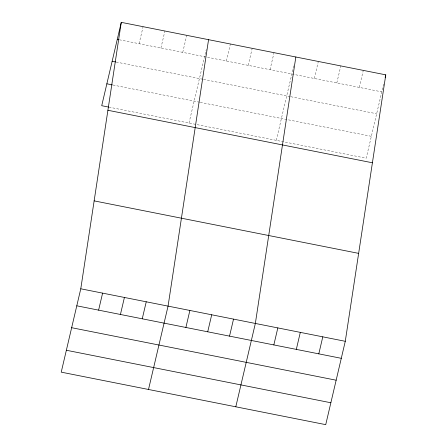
<?xml version="1.0" encoding="UTF-8"?>
<svg xmlns="http://www.w3.org/2000/svg" width="447" height="447" viewBox="0 0 447 447"><rect width="100%" height="100%" fill="white"/><g stroke="black" fill="none" stroke-linecap="round" stroke-linejoin="round"><path stroke-width="0.34" stroke-dasharray="2.23 1.68" d="M139.101 43.694L143.096 26.68M160.926 48.025L164.915 31.011M182.745 52.36L186.734 35.347M189.008 123.026L206.257 49.488M226.389 61.021L230.378 44.007M248.208 65.351L252.197 48.337M270.033 69.682L274.022 52.668M276.291 140.352L293.847 65.508M314.336 78.476L318.325 61.462M336.814 82.941L340.81 65.927M359.299 87.4L363.288 70.391M383.627 84.014L366.222 158.204L109.224 107.191M119.327 39.772L381.783 91.864M116.237 62.066L202.843 79.259M203.525 79.393L290.125 96.58M290.807 96.72L376.648 113.756M112.996 85.025L199.597 102.218M200.278 102.352L371.356 136.313"/><path stroke-width="0.67" d="M80.778 288.796L121.271 22.35L385.772 74.85L345.28 341.301L325.729 424.65L61.228 372.15L80.778 288.796L345.28 341.301M208.559 39.677L168.061 306.122L148.51 389.477M295.841 56.998L255.349 323.449L235.798 406.798M121.271 22.35L101.72 105.699L108.543 107.056M98.608 310.145L102.598 293.131M120.427 314.476L124.417 297.462M142.252 318.806L146.242 301.792M185.891 327.467L189.886 310.453M207.715 331.803L211.705 314.789M229.534 336.133L233.524 319.119M273.838 344.928L277.827 327.914M296.322 349.386L300.311 332.372M318.806 353.851L322.795 336.837M385.158 77.471L385.772 74.85M117.282 39.364L118.645 39.632M112.147 61.256L115.555 61.932M106.855 83.807L112.314 84.891M107.911 110.28L372.407 162.781M94.138 200.871L358.639 253.371M76.789 305.809L341.284 358.315M71.654 327.701L336.15 380.207M66.363 350.258L330.864 402.758"/></g></svg>
